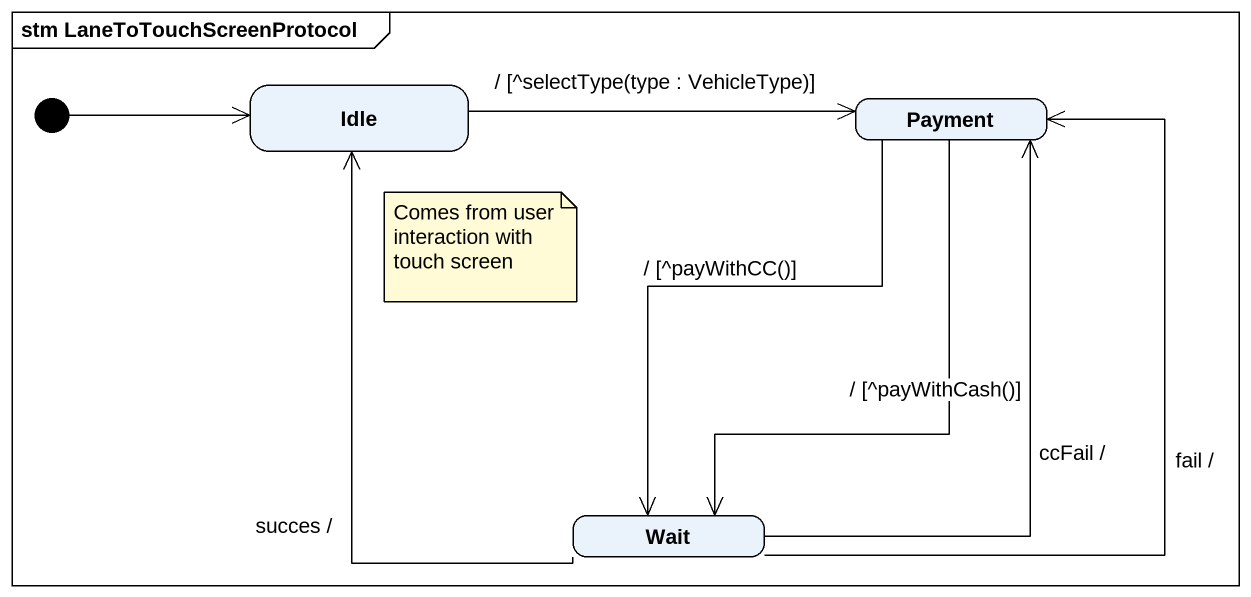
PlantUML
@startuml
mainframe stm LaneToTouchScreenProtocol
hide empty description
state Idle
state Payment
state Wait
[*] -right-> Idle
Idle -right-> Payment : / [^selectType(type : VehicleType)]
Payment --> Wait : / [^payWithCash()]
Payment --> Wait : / [^payWithCC()]
Wait -up-> Idle : succes /
Wait -up-> Payment : fail /
Wait -up-> Payment : ccFail /
note as N1
  Comes from user interaction with touch screen
end note
@enduml
